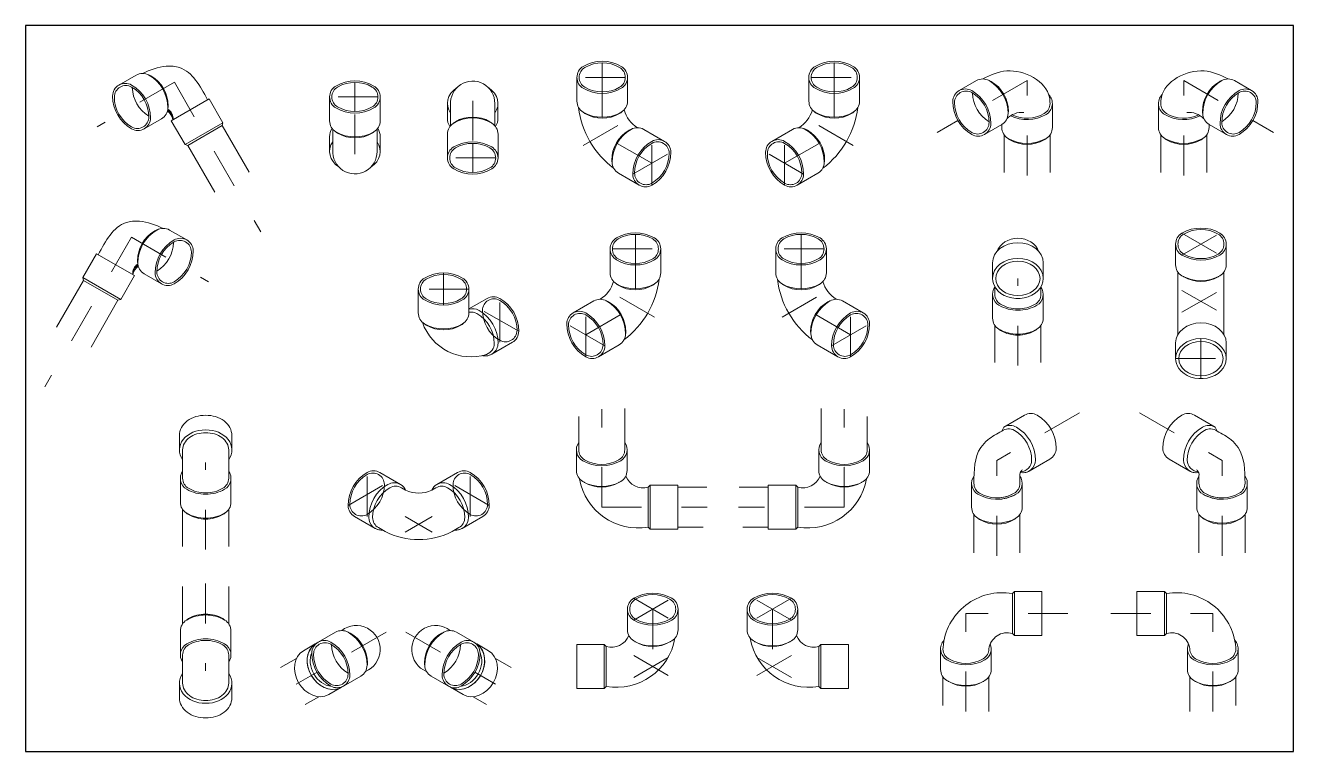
# Model space of a CAD drawing. Header units: millimetres. Extents: x 1263 to 3002, y 1308 to 2683.
# Drawn here: x 1525.972 to 1529.153, y 1344.869 to 1346.691 of the extents above; entities that cross this region are included whole.
import ezdxf

# ---------------------------------------------------------------- set-up
doc = ezdxf.new("R2010")
doc.units = ezdxf.units.MM
doc.linetypes.add('ACAD_ISO04W100', pattern=[30, 24, -3, 0, -3])
doc.layers.add('EJE HID.', color=125, linetype='ACAD_ISO04W100', lineweight=13)
doc.layers.add('sanitaria', color=1, linetype='Continuous', lineweight=0)

msp = doc.modelspace()

# ---------------------------------------------------------------- linework, layer by layer
msp.add_lwpolyline([(1529.15292, 1346.69086), (1525.97154, 1346.69086), (1525.97154, 1344.86886), (1529.15292, 1344.86886)], close=True)
at = {"layer": 'EJE HID.', "linetype": 'ACAD_ISO04W100', "ltscale": 0.004}
for p, q in [((1527.41858, 1346.59705), (1527.41858, 1346.52385)), ((1528.00048, 1346.59705), (1528.00048, 1346.52385)), ((1527.47631, 1346.56045), (1527.36084, 1346.56045)), ((1527.41858, 1346.56045), (1527.41858, 1346.41675)), ((1527.94274, 1346.56045), (1528.05821, 1346.56045)), ((1528.00048, 1346.56045), (1528.00048, 1346.41675)), ((1526.34528, 1346.54806), (1526.15141, 1346.43613)), ((1526.34528, 1346.54806), (1526.562, 1346.17268)), ((1526.7982, 1346.5478), (1526.7982, 1346.4746)), ((1528.4842, 1346.55215), (1528.25903, 1346.42215)), ((1528.4842, 1346.31455), (1528.4842, 1346.55215)), ((1528.87731, 1346.31455), (1528.87731, 1346.55215)), ((1528.87731, 1346.55215), (1529.10248, 1346.42215)), ((1526.85593, 1346.5112), (1526.74046, 1346.5112)), ((1526.7982, 1346.3675), (1526.7982, 1346.5112)), ((1527.09361, 1346.50193), (1527.09361, 1346.35823)), ((1527.37095, 1346.38925), (1527.46621, 1346.44425)), ((1528.04811, 1346.38925), (1527.95284, 1346.44425)), ((1527.54303, 1346.3449), (1527.41858, 1346.41675)), ((1527.54303, 1346.2899), (1527.54303, 1346.3999)), ((1527.87603, 1346.3449), (1528.00048, 1346.41675)), ((1527.87603, 1346.2899), (1527.87603, 1346.3999)), ((1527.09361, 1346.32162), (1527.09361, 1346.39483)), ((1527.4954, 1346.3174), (1527.59066, 1346.3724)), ((1527.4954, 1346.3174), (1527.59066, 1346.3724)), ((1527.92366, 1346.3174), (1527.8284, 1346.3724)), ((1527.92366, 1346.3174), (1527.8284, 1346.3724)), ((1527.15135, 1346.35823), (1527.03588, 1346.35823)), ((1526.23743, 1346.15933), (1526.02071, 1345.78395)), ((1526.23743, 1346.15933), (1526.4313, 1346.0474)), ((1527.5018, 1346.16655), (1527.5018, 1346.09334)), ((1527.91726, 1346.16655), (1527.91726, 1346.09334)), ((1528.87275, 1346.16968), (1528.96802, 1346.11468)), ((1528.87275, 1346.11468), (1528.96802, 1346.16968)), ((1527.44406, 1346.12995), (1527.55953, 1346.12995)), ((1527.5018, 1346.12995), (1527.5018, 1345.98625)), ((1527.97499, 1346.12995), (1527.85952, 1346.12995)), ((1527.91726, 1346.12995), (1527.91726, 1345.98625)), ((1527.0206, 1345.98917), (1527.0206, 1346.06969)), ((1528.46121, 1345.83723), (1528.46121, 1346.05589)), ((1527.08411, 1346.02943), (1526.95709, 1346.02943)), ((1527.54943, 1345.95875), (1527.45417, 1346.01375)), ((1527.86963, 1345.95875), (1527.96489, 1346.01375)), ((1528.87275, 1345.97098), (1528.96802, 1346.02598)), ((1528.87275, 1346.02598), (1528.96802, 1345.97098)), ((1527.16156, 1345.89581), (1527.16156, 1346.00581)), ((1527.37735, 1345.9144), (1527.5018, 1345.98625)), ((1528.04171, 1345.9144), (1527.91726, 1345.98625)), ((1527.20919, 1345.92331), (1527.11392, 1345.97831)), ((1527.37735, 1345.8594), (1527.37735, 1345.9694)), ((1528.04171, 1345.8594), (1528.04171, 1345.9694)), ((1527.42498, 1345.8869), (1527.32972, 1345.9419)), ((1527.42498, 1345.8869), (1527.32972, 1345.9419)), ((1527.99407, 1345.8869), (1528.08934, 1345.9419)), ((1527.99407, 1345.8869), (1528.08934, 1345.9419)), ((1528.92041, 1345.80438), (1528.92026, 1345.90518)), ((1528.8569, 1345.85478), (1528.98386, 1345.85478)), ((1527.41731, 1345.48238), (1527.41731, 1345.7276)), ((1528.02555, 1345.48238), (1528.02555, 1345.7276)), ((1528.61563, 1345.719), (1528.40862, 1345.59948)), ((1528.76627, 1345.719), (1528.97327, 1345.59948)), ((1526.42379, 1345.37564), (1526.42379, 1345.59431)), ((1526.8288, 1345.45899), (1526.8288, 1345.56899)), ((1527.08756, 1345.45899), (1527.08756, 1345.56899)), ((1528.40862, 1345.36046), (1528.40862, 1345.59948)), ((1528.97327, 1345.36046), (1528.97327, 1345.59948)), ((1526.78117, 1345.48649), (1526.87644, 1345.54149)), ((1527.13519, 1345.48649), (1527.03993, 1345.54149)), ((1527.41731, 1345.48238), (1527.68207, 1345.48238)), ((1528.02555, 1345.48238), (1527.76079, 1345.48238)), ((1526.92414, 1345.45895), (1526.99222, 1345.41964)), ((1526.92414, 1345.41964), (1526.99222, 1345.45895)), ((1526.42379, 1345.29049), (1526.42379, 1345.07182)), ((1527.4976, 1345.25365), (1527.59286, 1345.19865)), ((1527.4976, 1345.19865), (1527.59286, 1345.25365)), ((1527.89311, 1345.25365), (1527.79785, 1345.19865)), ((1527.89311, 1345.19865), (1527.79785, 1345.25365)), ((1527.54523, 1345.22615), (1527.54523, 1345.08245)), ((1527.84548, 1345.22615), (1527.84548, 1345.08245)), ((1528.33093, 1344.96956), (1528.33093, 1345.21527)), ((1528.58679, 1345.21527), (1528.33093, 1345.21527)), ((1528.33093, 1345.20267), (1528.33093, 1345.21527)), ((1528.69436, 1345.21527), (1528.95022, 1345.21527)), ((1528.95022, 1344.96956), (1528.95022, 1345.21527)), ((1526.87635, 1345.16833), (1526.65118, 1345.03833)), ((1526.92599, 1345.16833), (1527.15116, 1345.03833)), ((1527.4976, 1345.05495), (1527.59286, 1345.10995)), ((1527.4976, 1345.10995), (1527.59286, 1345.05495)), ((1527.89311, 1345.05495), (1527.79785, 1345.10995)), ((1527.89311, 1345.10995), (1527.79785, 1345.05495))]:
    msp.add_line(p, q, dxfattribs=at)
at = {"layer": 'sanitaria'}
for p, q in [((1526.24956, 1346.56613), (1526.20626, 1346.54113)), ((1527.35507, 1346.56045), (1527.35507, 1346.50045)), ((1527.48209, 1346.56045), (1527.48209, 1346.50045)), ((1527.93697, 1346.56045), (1527.93697, 1346.50045)), ((1528.06398, 1346.56045), (1528.06398, 1346.50045)), ((1528.35718, 1346.55215), (1528.31388, 1346.52715)), ((1529.00433, 1346.55215), (1529.04763, 1346.52715)), ((1526.43264, 1346.50675), (1526.33737, 1346.45175)), ((1526.46728, 1346.44675), (1526.43264, 1346.50675)), ((1526.73469, 1346.5112), (1526.73469, 1346.4512)), ((1526.86171, 1346.5112), (1526.86171, 1346.4512)), ((1527.03013, 1346.45826), (1527.03013, 1346.49491)), ((1527.03813, 1346.49119), (1527.03813, 1346.43933)), ((1527.14917, 1346.49552), (1527.14917, 1346.43925)), ((1527.1571, 1346.45826), (1527.1571, 1346.49491)), ((1528.54771, 1346.49475), (1528.54771, 1346.43475)), ((1528.8138, 1346.49475), (1528.8138, 1346.43475)), ((1526.26977, 1346.43113), (1526.31307, 1346.45613)), ((1526.37201, 1346.39175), (1526.33737, 1346.45175)), ((1526.46728, 1346.44675), (1526.37201, 1346.39175)), ((1526.46547, 1346.43988), (1526.37887, 1346.38988)), ((1526.46728, 1346.44675), (1526.46547, 1346.43988)), ((1526.53313, 1346.32269), (1526.46547, 1346.43988)), ((1526.74272, 1346.37823), (1526.74272, 1346.4301)), ((1526.85375, 1346.3739), (1526.85375, 1346.43018)), ((1527.57478, 1346.3999), (1527.52282, 1346.4299)), ((1527.84427, 1346.3999), (1527.89624, 1346.4299)), ((1528.37739, 1346.41715), (1528.42069, 1346.44215)), ((1528.42069, 1346.44215), (1528.42069, 1346.43475)), ((1528.98412, 1346.41715), (1528.94082, 1346.44215)), ((1528.94082, 1346.44215), (1528.94082, 1346.43475)), ((1526.73471, 1346.41117), (1526.73471, 1346.37452)), ((1526.86168, 1346.41117), (1526.86168, 1346.37452)), ((1527.03011, 1346.35823), (1527.03011, 1346.41823)), ((1527.15712, 1346.35823), (1527.15712, 1346.41823)), ((1528.42646, 1346.32167), (1528.42646, 1346.41649)), ((1528.54193, 1346.32167), (1528.54193, 1346.41649)), ((1528.81958, 1346.32167), (1528.81958, 1346.41649)), ((1528.93505, 1346.32167), (1528.93505, 1346.41649)), ((1526.37887, 1346.38988), (1526.37201, 1346.39175)), ((1526.44653, 1346.27269), (1526.37887, 1346.38988)), ((1527.51127, 1346.2899), (1527.45931, 1346.3199)), ((1527.90778, 1346.2899), (1527.95974, 1346.3199)), ((1526.33315, 1346.1774), (1526.37645, 1346.1524)), ((1528.85688, 1346.14218), (1528.85688, 1346.09018)), ((1528.98389, 1346.14218), (1528.98389, 1346.09018)), ((1526.11543, 1346.05802), (1526.15007, 1346.11802)), ((1526.15007, 1346.11802), (1526.24534, 1346.06302)), ((1527.43829, 1346.12995), (1527.43829, 1346.06995)), ((1527.56531, 1346.12995), (1527.56531, 1346.06995)), ((1527.85375, 1346.12995), (1527.85375, 1346.06995)), ((1527.98077, 1346.12995), (1527.98077, 1346.06995)), ((1528.39773, 1346.05589), (1528.39773, 1346.0953)), ((1528.52469, 1346.0953), (1528.52469, 1346.05589)), ((1526.04958, 1345.93395), (1526.11724, 1346.05115)), ((1526.11543, 1346.05802), (1526.11724, 1346.05115)), ((1526.11543, 1346.05802), (1526.2107, 1346.00302)), ((1526.11724, 1346.05115), (1526.20384, 1346.00115)), ((1526.2107, 1346.00302), (1526.24534, 1346.06302)), ((1526.31294, 1346.0424), (1526.26964, 1346.0674)), ((1528.86265, 1346.07192), (1528.86265, 1345.91514)), ((1528.97812, 1346.07192), (1528.97812, 1345.91513)), ((1526.95709, 1346.02943), (1526.95709, 1345.96943)), ((1527.08411, 1346.02943), (1527.08411, 1345.96943)), ((1528.3977, 1346.01626), (1528.3977, 1345.95626)), ((1528.40347, 1346.01626), (1528.40347, 1346.03494)), ((1528.51894, 1346.01626), (1528.51894, 1346.03494)), ((1528.52472, 1346.01626), (1528.52472, 1345.95626)), ((1526.13618, 1345.88395), (1526.20384, 1346.00115)), ((1526.20384, 1346.00115), (1526.2107, 1346.00302)), ((1527.08411, 1345.97943), (1527.1298, 1346.00581)), ((1527.34559, 1345.9694), (1527.39756, 1345.9994)), ((1528.07346, 1345.9694), (1528.0215, 1345.9994)), ((1528.40347, 1345.93801), (1528.40347, 1345.84499)), ((1528.51894, 1345.93801), (1528.51894, 1345.84499)), ((1527.14135, 1345.86581), (1527.19331, 1345.89581)), ((1527.4091, 1345.8594), (1527.46106, 1345.8894)), ((1528.00995, 1345.8594), (1527.95799, 1345.8894)), ((1528.8569, 1345.85478), (1528.8569, 1345.89418)), ((1528.98386, 1345.89418), (1528.98386, 1345.85478)), ((1527.47505, 1345.62608), (1527.47505, 1345.73002)), ((1527.96781, 1345.62608), (1527.96781, 1345.73002)), ((1527.35958, 1345.62608), (1527.35958, 1345.70957)), ((1528.08328, 1345.62608), (1528.08328, 1345.70957)), ((1528.42586, 1345.68277), (1528.47783, 1345.71277)), ((1528.95603, 1345.68277), (1528.90406, 1345.71277)), ((1528.42586, 1345.68277), (1528.42082, 1345.67298)), ((1528.95603, 1345.68277), (1528.96107, 1345.67298)), ((1526.35812, 1345.66223), (1526.35812, 1345.62558)), ((1526.48946, 1345.66223), (1526.48946, 1345.62558)), ((1526.36606, 1345.55468), (1526.36606, 1345.62558)), ((1526.48153, 1345.55468), (1526.48153, 1345.62558)), ((1527.3538, 1345.62608), (1527.3538, 1345.57408)), ((1527.48082, 1345.62608), (1527.48082, 1345.57408)), ((1527.96204, 1345.62608), (1527.96204, 1345.57408)), ((1528.08906, 1345.62608), (1528.08906, 1345.57408)), ((1528.48937, 1345.57277), (1528.54133, 1345.60277)), ((1528.89252, 1345.57277), (1528.84056, 1345.60277)), ((1526.91252, 1345.53899), (1526.86056, 1345.56899)), ((1527.00384, 1345.53899), (1527.05581, 1345.56899)), ((1526.36028, 1345.55468), (1526.36028, 1345.49468)), ((1526.4873, 1345.55468), (1526.4873, 1345.49468)), ((1527.53369, 1345.53238), (1527.53874, 1345.53738)), ((1527.53874, 1345.53738), (1527.53874, 1345.42738)), ((1527.53874, 1345.53738), (1527.60803, 1345.53738)), ((1527.60803, 1345.53738), (1527.60803, 1345.42738)), ((1527.60803, 1345.53624), (1527.60803, 1345.42851)), ((1527.83484, 1345.53738), (1527.83484, 1345.42738)), ((1527.90412, 1345.53738), (1527.83484, 1345.53738)), ((1527.83484, 1345.53624), (1527.83484, 1345.42851)), ((1527.90412, 1345.53738), (1527.90412, 1345.42738)), ((1527.90917, 1345.53238), (1527.90412, 1345.53738)), ((1528.34511, 1345.54208), (1528.34511, 1345.48208)), ((1528.46636, 1345.54208), (1528.46636, 1345.56034)), ((1528.47213, 1345.54208), (1528.47213, 1345.48208)), ((1528.90976, 1345.54208), (1528.90976, 1345.48208)), ((1528.91553, 1345.54208), (1528.91553, 1345.56034)), ((1529.03678, 1345.54208), (1529.03678, 1345.48208)), ((1526.91483, 1345.53099), (1526.92544, 1345.52486)), ((1527.00153, 1345.53099), (1526.99092, 1345.52486)), ((1527.53369, 1345.53238), (1527.53369, 1345.43238)), ((1527.6812, 1345.53238), (1527.60803, 1345.53238)), ((1527.76166, 1345.53238), (1527.83484, 1345.53238)), ((1527.90917, 1345.53238), (1527.90917, 1345.43238)), ((1526.36606, 1345.47642), (1526.36606, 1345.3834)), ((1526.48153, 1345.47642), (1526.48153, 1345.3834)), ((1528.47213, 1345.48948), (1528.47213, 1345.48208)), ((1528.90976, 1345.48948), (1528.90976, 1345.48208)), ((1526.84901, 1345.42899), (1526.79705, 1345.45899)), ((1527.06735, 1345.42899), (1527.11931, 1345.45899)), ((1528.35089, 1345.36753), (1528.35089, 1345.46383)), ((1528.46636, 1345.36753), (1528.46636, 1345.46383)), ((1528.91553, 1345.36753), (1528.91553, 1345.46383)), ((1529.031, 1345.36753), (1529.031, 1345.46383)), ((1526.85709, 1345.43099), (1526.87439, 1345.421)), ((1527.05927, 1345.43099), (1527.04197, 1345.421)), ((1527.53369, 1345.43238), (1527.53874, 1345.42738)), ((1527.53874, 1345.42738), (1527.60803, 1345.42738)), ((1527.67166, 1345.43238), (1527.60803, 1345.43238)), ((1527.7712, 1345.43238), (1527.83484, 1345.43238)), ((1527.90412, 1345.42738), (1527.83484, 1345.42738)), ((1527.90917, 1345.43238), (1527.90412, 1345.42738)), ((1526.36606, 1345.18971), (1526.36606, 1345.28273)), ((1526.48153, 1345.18971), (1526.48153, 1345.28273)), ((1528.44731, 1345.26527), (1528.45237, 1345.27027)), ((1528.44731, 1345.16527), (1528.44731, 1345.26527)), ((1528.45237, 1345.27027), (1528.52165, 1345.27027)), ((1528.45237, 1345.16027), (1528.45237, 1345.27027)), ((1528.52165, 1345.16027), (1528.52165, 1345.27027)), ((1528.52165, 1345.1614), (1528.52165, 1345.26914)), ((1528.7595, 1345.16027), (1528.7595, 1345.27027)), ((1528.82879, 1345.27027), (1528.7595, 1345.27027)), ((1528.7595, 1345.1614), (1528.7595, 1345.26914)), ((1528.82879, 1345.16027), (1528.82879, 1345.27027)), ((1528.83384, 1345.26527), (1528.82879, 1345.27027)), ((1528.83384, 1345.16527), (1528.83384, 1345.26527)), ((1527.48172, 1345.22615), (1527.48172, 1345.17415)), ((1527.60874, 1345.22615), (1527.60874, 1345.17415)), ((1527.78197, 1345.22615), (1527.78197, 1345.17415)), ((1527.90899, 1345.22615), (1527.90899, 1345.17415)), ((1528.95022, 1345.20267), (1528.95022, 1345.21527)), ((1526.36028, 1345.11145), (1526.36028, 1345.17145)), ((1526.4873, 1345.11145), (1526.4873, 1345.17145)), ((1526.74933, 1345.16833), (1526.70603, 1345.14333)), ((1527.05301, 1345.16833), (1527.09631, 1345.14333)), ((1528.44731, 1345.16527), (1528.45237, 1345.16027)), ((1528.45237, 1345.16027), (1528.52165, 1345.16027)), ((1528.82879, 1345.16027), (1528.7595, 1345.16027)), ((1528.83384, 1345.16527), (1528.82879, 1345.16027)), ((1526.66899, 1345.12192), (1526.69841, 1345.1389)), ((1527.13335, 1345.12192), (1527.10393, 1345.1389)), ((1527.4238, 1345.13745), (1527.35452, 1345.13745)), ((1527.35452, 1345.13745), (1527.35452, 1345.02745)), ((1527.42885, 1345.13245), (1527.4238, 1345.13745)), ((1527.4238, 1345.13745), (1527.4238, 1345.02745)), ((1527.42885, 1345.13245), (1527.42885, 1345.03245)), ((1527.96186, 1345.13245), (1527.96691, 1345.13745)), ((1527.96186, 1345.13245), (1527.96186, 1345.03245)), ((1527.96691, 1345.13745), (1528.03619, 1345.13745)), ((1527.96691, 1345.13745), (1527.96691, 1345.02745)), ((1528.03619, 1345.13745), (1528.03619, 1345.02745)), ((1528.26743, 1345.1267), (1528.26743, 1345.0747)), ((1528.39444, 1345.1267), (1528.39444, 1345.0747)), ((1528.88671, 1345.1267), (1528.88671, 1345.0747)), ((1529.01373, 1345.1267), (1529.01373, 1345.0747)), ((1526.36606, 1345.11145), (1526.36606, 1345.04055)), ((1526.48153, 1345.11145), (1526.48153, 1345.04055)), ((1526.61188, 1345.07984), (1526.65186, 1345.10292)), ((1527.19046, 1345.07984), (1527.15048, 1345.10292)), ((1526.35812, 1345.0039), (1526.35812, 1345.04055)), ((1526.48946, 1345.0039), (1526.48946, 1345.04055)), ((1526.73247, 1345.01196), (1526.76422, 1345.03029)), ((1526.76954, 1345.03333), (1526.81284, 1345.05833)), ((1527.0328, 1345.03333), (1526.9895, 1345.05833)), ((1527.06986, 1345.01196), (1527.03812, 1345.03029)), ((1527.4238, 1345.02745), (1527.35452, 1345.02745)), ((1527.42885, 1345.03245), (1527.4238, 1345.02745)), ((1527.96186, 1345.03245), (1527.96691, 1345.02745)), ((1527.96691, 1345.02745), (1528.03619, 1345.02745)), ((1528.2732, 1344.98438), (1528.2732, 1345.05645)), ((1528.38867, 1344.96988), (1528.38867, 1345.05645)), ((1528.89248, 1344.96988), (1528.89248, 1345.05645)), ((1529.00795, 1344.98438), (1529.00795, 1345.05645)), ((1526.67369, 1344.98726), (1526.70727, 1345.00665)), ((1527.12865, 1344.98726), (1527.09507, 1345.00665))]:
    msp.add_line(p, q, dxfattribs=at)
for points in [[(1527.46621, 1346.58795, -0.5773503), (1527.46621, 1346.53295, -0.2679492), (1527.37095, 1346.53295, -0.5773503), (1527.37095, 1346.58795, -0.2679492)], [(1527.37528, 1346.58545, -0.2679492), (1527.46188, 1346.58545, -0.5773503), (1527.46188, 1346.53545, -0.2679492), (1527.37528, 1346.53545, -0.5773503)], [(1527.95284, 1346.58795, 0.5773503), (1527.95284, 1346.53295, 0.2679492), (1528.04811, 1346.53295, 0.5773503), (1528.04811, 1346.58795, 0.2679492)], [(1528.04378, 1346.58545, 0.2679492), (1527.95717, 1346.58545, 0.5773503), (1527.95717, 1346.53545, 0.2679492), (1528.04378, 1346.53545, 0.5773503)], [(1526.23801, 1346.54113, -0.2679492), (1526.28564, 1346.45863, -0.5773503), (1526.23801, 1346.43113, -0.2679492), (1526.19038, 1346.51363, -0.5773503)], [(1526.23801, 1346.43613, -0.2679492), (1526.19471, 1346.51113, -0.5773503), (1526.23801, 1346.53613, -0.2679492), (1526.28131, 1346.46113, -0.5773503)], [(1528.34563, 1346.52715, -0.2679492), (1528.39326, 1346.44465, -0.5773503), (1528.34563, 1346.41715, -0.2679492), (1528.298, 1346.49965, -0.5773503)], [(1528.34563, 1346.42215, -0.2679492), (1528.30233, 1346.49715, -0.5773503), (1528.34563, 1346.52215, -0.2679492), (1528.38893, 1346.44715, -0.5773503)], [(1529.01588, 1346.52715, 0.2679492), (1528.96825, 1346.44465, 0.5773503), (1529.01588, 1346.41715, 0.2679492), (1529.06351, 1346.49965, 0.5773503)], [(1529.01588, 1346.42215, 0.2679492), (1529.05918, 1346.49715, 0.5773503), (1529.01588, 1346.52215, 0.2679492), (1528.97258, 1346.44715, 0.5773503)], [(1527.4954, 1346.3174, -0.2679492), (1527.54303, 1346.3999, -0.5773503), (1527.59066, 1346.3724, -0.2679492), (1527.54303, 1346.2899, -0.5773503)], [(1527.54303, 1346.2949, -0.5773503), (1527.49973, 1346.3199, -0.2679492), (1527.54303, 1346.3949, -0.5773503), (1527.58633, 1346.3699, -0.2679492)], [(1527.92366, 1346.3174, 0.2679492), (1527.87603, 1346.3999, 0.5773503), (1527.8284, 1346.3724, 0.2679492), (1527.87603, 1346.2899, 0.5773503)], [(1527.87603, 1346.2949, 0.5773503), (1527.91933, 1346.3199, 0.2679492), (1527.87603, 1346.3949, 0.5773503), (1527.83273, 1346.3699, 0.2679492)], [(1528.96802, 1346.11468, 0.5773503), (1528.96802, 1346.16968, 0.2679492), (1528.87275, 1346.16968, 0.5773503), (1528.87275, 1346.11468, 0.2679492)], [(1528.96369, 1346.11718, 0.5773503), (1528.96369, 1346.16718, 0.2679492), (1528.87708, 1346.16718, 0.5773503), (1528.87708, 1346.11718, 0.2679492)], [(1526.3447, 1346.1524, 0.2679492), (1526.29707, 1346.0699, 0.5773503), (1526.3447, 1346.0424, 0.2679492), (1526.39233, 1346.1249, 0.5773503)], [(1526.3447, 1346.0474, 0.2679492), (1526.388, 1346.1224, 0.5773503), (1526.3447, 1346.1474, 0.2679492), (1526.3014, 1346.0724, 0.5773503)], [(1527.45417, 1346.15745, 0.5773503), (1527.45417, 1346.10245, 0.2679492), (1527.54943, 1346.10245, 0.5773503), (1527.54943, 1346.15745, 0.2679492)], [(1527.5451, 1346.15495, 0.2679492), (1527.4585, 1346.15495, 0.5773503), (1527.4585, 1346.10495, 0.2679492), (1527.5451, 1346.10495, 0.5773503)], [(1527.96489, 1346.15745, -0.5773503), (1527.96489, 1346.10245, -0.2679492), (1527.86963, 1346.10245, -0.5773503), (1527.86963, 1346.15745, -0.2679492)], [(1527.87396, 1346.15495, -0.2679492), (1527.96056, 1346.15495, -0.5773503), (1527.96056, 1346.10495, -0.2679492), (1527.87396, 1346.10495, -0.5773503)], [(1526.97297, 1346.05693, 0.5773503), (1526.97297, 1346.00193, 0.2679492), (1527.06823, 1346.00193, 0.5773503), (1527.06823, 1346.05693, 0.2679492)], [(1527.0639, 1346.05443, 0.2679492), (1526.9773, 1346.05443, 0.5773503), (1526.9773, 1346.00443, 0.2679492), (1527.0639, 1346.00443, 0.5773503)], [(1527.20486, 1345.92581, 0.2679492), (1527.16156, 1346.00081, 0.5773503), (1527.11825, 1345.97581, 0.2679492), (1527.16156, 1345.90081, 0.5773503)], [(1527.42498, 1345.8869, 0.2679492), (1527.37735, 1345.9694, 0.5773503), (1527.32972, 1345.9419, 0.2679492), (1527.37735, 1345.8594, 0.5773503)], [(1527.37735, 1345.8644, 0.5773503), (1527.42065, 1345.8894, 0.2679492), (1527.37735, 1345.9644, 0.5773503), (1527.33405, 1345.9394, 0.2679492)], [(1527.99407, 1345.8869, -0.2679492), (1528.04171, 1345.9694, -0.5773503), (1528.08934, 1345.9419, -0.2679492), (1528.04171, 1345.8594, -0.5773503)], [(1528.04171, 1345.8644, -0.5773503), (1527.9984, 1345.8894, -0.2679492), (1528.04171, 1345.9644, -0.5773503), (1528.08501, 1345.9394, -0.2679492)], [(1527.59286, 1345.19865, 0.5773503), (1527.59286, 1345.25365, 0.2679492), (1527.4976, 1345.25365, 0.5773503), (1527.4976, 1345.19865, 0.2679492)], [(1527.58853, 1345.20115, 0.5773503), (1527.58853, 1345.25115, 0.2679492), (1527.50193, 1345.25115, 0.5773503), (1527.50193, 1345.20115, 0.2679492)], [(1527.79785, 1345.19865, -0.5773503), (1527.79785, 1345.25365, -0.2679492), (1527.89311, 1345.25365, -0.5773503), (1527.89311, 1345.19865, -0.2679492)], [(1527.80218, 1345.20115, -0.5773503), (1527.80218, 1345.25115, -0.2679492), (1527.88878, 1345.25115, -0.5773503), (1527.88878, 1345.20115, -0.2679492)], [(1526.73778, 1345.14333, -0.2679492), (1526.78541, 1345.06083, -0.5773503), (1526.73778, 1345.03333, -0.2679492), (1526.69015, 1345.11583, -0.5773503)], [(1526.73778, 1345.03833, -0.2679492), (1526.69448, 1345.11333, -0.5773503), (1526.73778, 1345.13833, -0.2679492), (1526.78108, 1345.06333, -0.5773503)], [(1527.06456, 1345.14333, 0.2679492), (1527.01692, 1345.06083, 0.5773503), (1527.06456, 1345.03333, 0.2679492), (1527.11219, 1345.11583, 0.5773503)], [(1527.06456, 1345.03833, 0.2679492), (1527.10786, 1345.11333, 0.5773503), (1527.06456, 1345.13833, 0.2679492), (1527.02125, 1345.06333, 0.5773503)]]:
    msp.add_lwpolyline(points, format="xyb", close=True, dxfattribs=at)
for points in [[(1526.24956, 1346.56613, -0.2679492), (1526.28131, 1346.56613, -0.2679492), (1526.32894, 1346.48363, -0.2679492), (1526.31307, 1346.45613, -0.2679492)], [(1526.27982, 1346.56694, -0.0630698), (1526.28651, 1346.56413, -0.2679492), (1526.32981, 1346.48913, -0.0630698), (1526.3289, 1346.48194, -0.0630698)], [(1528.35718, 1346.55215, -0.2679492), (1528.38893, 1346.55215, -0.2679492), (1528.43657, 1346.46965, -0.2679492), (1528.42069, 1346.44215, -0.2679492)], [(1529.00433, 1346.55215, 0.2679492), (1528.97258, 1346.55215, 0.2679492), (1528.92494, 1346.46965, 0.2679492), (1528.94082, 1346.44215, 0.2679492)], [(1526.23977, 1346.53509, 0.2553532), (1526.28129, 1346.46317, 0.2553532)], [(1528.38744, 1346.55296, -0.0630698), (1528.39413, 1346.55015, -0.2679492), (1528.43743, 1346.47515, -0.0630698), (1528.43652, 1346.46795, -0.0630698)], [(1528.97407, 1346.55296, 0.0630698), (1528.96738, 1346.55015, 0.2679492), (1528.92408, 1346.47515, 0.0630698), (1528.92499, 1346.46795, 0.0630698)], [(1527.48209, 1346.50045, -0.2679492), (1527.46621, 1346.47295, -0.2679492), (1527.37095, 1346.47295, -0.2679492), (1527.35507, 1346.50045, -0.2679492)], [(1527.93697, 1346.50045, 0.2679492), (1527.95284, 1346.47295, 0.2679492), (1528.04811, 1346.47295, 0.2679492), (1528.06398, 1346.50045, 0.2679492)], [(1528.34739, 1346.5211, 0.2553532), (1528.38891, 1346.44919, 0.2553532)], [(1528.44266, 1346.46402, 0.2486388), (1528.53183, 1346.46725, 0.4865171), (1528.53888, 1346.51672, 0.4865171)], [(1528.44696, 1346.46656, 0.2468468), (1528.5275, 1346.46975, 0.2679492), (1528.54193, 1346.49475)], [(1528.91885, 1346.46402, -0.2486388), (1528.82968, 1346.46725, -0.4865171), (1528.82263, 1346.51672, -0.4865171)], [(1528.91455, 1346.46656, -0.2468468), (1528.83401, 1346.46975, -0.2679492), (1528.81958, 1346.49475)], [(1529.01412, 1346.5211, -0.2553532), (1528.9726, 1346.44919, -0.2553532)], [(1527.46766, 1346.47384, -0.0630698), (1527.46188, 1346.46945, -0.2679492), (1527.37528, 1346.46945, -0.0630698), (1527.3695, 1346.47384, -0.0630698)], [(1527.9514, 1346.47384, 0.0630698), (1527.95717, 1346.46945, 0.2679492), (1528.04378, 1346.46945, 0.0630698), (1528.04955, 1346.47384, 0.0630698)], [(1527.44348, 1346.3457, -0.0630698), (1527.44257, 1346.3529, -0.2679492), (1527.48587, 1346.4279, -0.0630698), (1527.49256, 1346.43071, -0.0630698)], [(1527.45931, 1346.3199, -0.2679492), (1527.44343, 1346.3474, -0.2679492), (1527.49107, 1346.4299, -0.2679492), (1527.52282, 1346.4299, -0.2679492)], [(1527.95974, 1346.3199, 0.2679492), (1527.97562, 1346.3474, 0.2679492), (1527.92799, 1346.4299, 0.2679492), (1527.89624, 1346.4299, 0.2679492)], [(1527.97558, 1346.3457, 0.0630698), (1527.97649, 1346.3529, 0.2679492), (1527.93319, 1346.4279, 0.0630698), (1527.9265, 1346.43071, 0.0630698)], [(1528.42069, 1346.43475, 0.2679492), (1528.43657, 1346.40725, 0.2679492), (1528.53183, 1346.40725, 0.2679492), (1528.54771, 1346.43475, 0.2679492)], [(1528.94082, 1346.43475, -0.2679492), (1528.92494, 1346.40725, -0.2679492), (1528.82968, 1346.40725, -0.2679492), (1528.8138, 1346.43475, -0.2679492)], [(1528.43512, 1346.40814, 0.0630698), (1528.4409, 1346.40375, 0.2679492), (1528.5275, 1346.40375, 0.0630698), (1528.53328, 1346.40814, 0.0630698)], [(1528.92639, 1346.40814, -0.0630698), (1528.92061, 1346.40375, -0.2679492), (1528.83401, 1346.40375, -0.0630698), (1528.82823, 1346.40814, -0.0630698)], [(1526.30289, 1346.17821, 0.0630698), (1526.2962, 1346.1754, 0.2679492), (1526.2529, 1346.1004, 0.0630698), (1526.25381, 1346.0932, 0.0630698)], [(1526.33315, 1346.1774, 0.2679492), (1526.3014, 1346.1774, 0.2679492), (1526.25377, 1346.0949, 0.2679492), (1526.26964, 1346.0674, 0.2679492)], [(1526.34294, 1346.14636, -0.2553532), (1526.30142, 1346.07444, -0.2553532)], [(1528.85688, 1346.09018, 0.2679492), (1528.87275, 1346.06268, 0.2679492), (1528.96802, 1346.06268, 0.2679492), (1528.98389, 1346.09018)], [(1527.43829, 1346.06995, 0.2679492), (1527.45417, 1346.04245, 0.2679492), (1527.54943, 1346.04245, 0.2679492), (1527.56531, 1346.06995, 0.2679492)], [(1527.98077, 1346.06995, -0.2679492), (1527.96489, 1346.04245, -0.2679492), (1527.86963, 1346.04245, -0.2679492), (1527.85375, 1346.06995, -0.2679492)], [(1528.87557, 1346.06111, 0.0153813), (1528.87708, 1346.06018, 0.2679492), (1528.96369, 1346.06018, 0.0153813), (1528.9652, 1346.06111)], [(1527.45272, 1346.04333, 0.0630698), (1527.4585, 1346.03895, 0.2679492), (1527.5451, 1346.03895, 0.0630698), (1527.55087, 1346.04333, 0.0630698)], [(1527.96634, 1346.04333, -0.0630698), (1527.96056, 1346.03895, -0.2679492), (1527.87396, 1346.03895, -0.0630698), (1527.86818, 1346.04333, -0.0630698)], [(1528.46121, 1345.976, -0.1316525), (1528.41358, 1345.98876, -0.4405148), (1528.40347, 1346.03452, -0.3856261)], [(1528.46121, 1345.97966, -0.1316525), (1528.41791, 1345.99126, -0.2679492), (1528.40347, 1346.01626)], [(1528.46121, 1345.976, 0.1316525), (1528.50884, 1345.98876, 0.4405148), (1528.51894, 1346.03452, 0.3856261)], [(1528.46121, 1345.97966, 0.1316525), (1528.50451, 1345.99126, 0.2679492), (1528.51894, 1346.01626)], [(1527.1298, 1346.00581, -0.2679492), (1527.16156, 1346.00581, -0.2679492), (1527.20919, 1345.92331, -0.2679492), (1527.19331, 1345.89581, -0.2679492)], [(1527.46106, 1345.8894, 0.2679492), (1527.47694, 1345.9169, 0.2679492), (1527.42931, 1345.9994, 0.2679492), (1527.39756, 1345.9994, 0.2679492)], [(1527.4769, 1345.9152, 0.0630698), (1527.47781, 1345.9224, 0.2679492), (1527.43451, 1345.9974, 0.0630698), (1527.42782, 1346.0002, 0.0630698)], [(1527.94216, 1345.9152, -0.0630698), (1527.94125, 1345.9224, -0.2679492), (1527.98455, 1345.9974, -0.0630698), (1527.99124, 1346.0002, -0.0630698)], [(1527.95799, 1345.8894, -0.2679492), (1527.94211, 1345.9169, -0.2679492), (1527.98974, 1345.9994, -0.2679492), (1528.0215, 1345.9994, -0.2679492)], [(1526.95709, 1345.96943, 0.2679492), (1526.97297, 1345.94193, 0.2679492), (1527.06823, 1345.94193, 0.2679492), (1527.08411, 1345.96943, 0.2679492)], [(1527.11749, 1345.86258, 0.4907357), (1527.15723, 1345.89331, 0.2679492), (1527.10959, 1345.97581, 0.2108162), (1527.08411, 1345.97858)], [(1527.1283, 1345.86554, 0.3194174), (1527.1477, 1345.89281, 0.2679492), (1527.1044, 1345.96781, 0.1840259), (1527.08411, 1345.97108)], [(1528.46121, 1345.916, -0.1316525), (1528.41358, 1345.92876, -0.2679492), (1528.3977, 1345.95626)], [(1528.46121, 1345.916, 0.1316525), (1528.50884, 1345.92876, 0.2679492), (1528.52472, 1345.95626)], [(1526.97152, 1345.94282, 0.0630698), (1526.9773, 1345.93843, 0.2679492), (1527.0639, 1345.93843, 0.0630698), (1527.06968, 1345.94282, 0.0630698)], [(1528.46121, 1345.91366, -0.1316525), (1528.41791, 1345.92526, -0.0630698), (1528.41213, 1345.92965)], [(1528.46121, 1345.91366, 0.1316525), (1528.50451, 1345.92526, 0.0630698), (1528.51029, 1345.92965)], [(1527.14135, 1345.86581, -0.1814465), (1527.11934, 1345.86216, -0.1814465)], [(1528.47783, 1345.71277, -0.2679492), (1528.50958, 1345.71277, -0.2679492), (1528.55721, 1345.63027, -0.2679492), (1528.54133, 1345.60277, -0.2679492)], [(1528.90406, 1345.71277, 0.2679492), (1528.87231, 1345.71277, 0.2679492), (1528.82468, 1345.63027, 0.2679492), (1528.84056, 1345.60277, 0.2679492)], [(1528.46803, 1345.57093, 0.4023366), (1528.49572, 1345.59977, 0.2679492), (1528.45242, 1345.67477, 0.2985715), (1528.42082, 1345.67298)], [(1528.4672, 1345.56915, 0.473939), (1528.50525, 1345.60027, 0.2679492), (1528.45762, 1345.68277, 0.2679492), (1528.42586, 1345.68277)], [(1528.91469, 1345.56915, -0.473939), (1528.87664, 1345.60027, -0.2679492), (1528.92427, 1345.68277, -0.2679492), (1528.95603, 1345.68277)], [(1528.91386, 1345.57093, -0.4023366), (1528.88617, 1345.59977, -0.2679492), (1528.92947, 1345.67477, -0.2985715), (1528.96107, 1345.67298)], [(1527.47505, 1345.64433, -0.4405148), (1527.46494, 1345.59858, -0.2679492), (1527.36968, 1345.59858, -0.4405148), (1527.35958, 1345.64433, -0.4405148)], [(1527.96781, 1345.64433, 0.4405148), (1527.97792, 1345.59858, 0.2679492), (1528.07318, 1345.59858, 0.4405148), (1528.08328, 1345.64433, 0.4405148)], [(1527.47505, 1345.62608, -0.2679492), (1527.46061, 1345.60108, -0.2679492), (1527.37401, 1345.60108, -0.2679492), (1527.35958, 1345.62608, -0.2679492)], [(1527.96781, 1345.62608, 0.2679492), (1527.98225, 1345.60108, 0.2679492), (1528.06885, 1345.60108, 0.2679492), (1528.08328, 1345.62608, 0.2679492)], [(1527.48082, 1345.57408, -0.2679492), (1527.46494, 1345.54658, -0.2679492), (1527.36968, 1345.54658, -0.2679492), (1527.3538, 1345.57408)], [(1527.96204, 1345.57408, 0.2679492), (1527.97792, 1345.54658, 0.2679492), (1528.07318, 1345.54658, 0.2679492), (1528.08906, 1345.57408)], [(1528.48937, 1345.57277, -0.1814465), (1528.46736, 1345.56911, -0.1814465)], [(1528.89252, 1345.57277, 0.1814465), (1528.91453, 1345.56911, 0.1814465)], [(1527.46212, 1345.54501, -0.0153813), (1527.46061, 1345.54408, -0.2679492), (1527.37401, 1345.54408, -0.0153813), (1527.3725, 1345.54501, -0.0153813)], [(1527.98074, 1345.54501, 0.0153813), (1527.98225, 1345.54408, 0.2679492), (1528.06885, 1345.54408, 0.0153813), (1528.07036, 1345.54501, 0.0153813)], [(1528.45016, 1345.51136, -0.2486388), (1528.36099, 1345.51458, -0.4451064), (1528.35117, 1345.56074, -0.4451064)], [(1528.44586, 1345.5139, -0.2468468), (1528.36532, 1345.51708, -0.2679492), (1528.35089, 1345.54208)], [(1528.40862, 1345.50182, 0.1316525), (1528.45625, 1345.51458, 0.4405148), (1528.46636, 1345.56034, 0.4405148)], [(1528.40862, 1345.50548, 0.1316525), (1528.45192, 1345.51708, 0.2679492), (1528.46636, 1345.54208)], [(1528.97327, 1345.50182, -0.1316525), (1528.92564, 1345.51458, -0.4405148), (1528.91553, 1345.56034, -0.4405148)], [(1528.97327, 1345.50548, -0.1316525), (1528.92997, 1345.51708, -0.2679492), (1528.91553, 1345.54208)], [(1528.93173, 1345.51136, 0.2486388), (1529.0209, 1345.51458, 0.4451064), (1529.03072, 1345.56074, 0.4451064)], [(1528.93603, 1345.5139, 0.2468468), (1529.01657, 1345.51708, 0.2679492), (1529.031, 1345.54208)], [(1528.47213, 1345.48208, -0.2679492), (1528.45625, 1345.45458, -0.2679492), (1528.36099, 1345.45458, -0.2679492), (1528.34511, 1345.48208, -0.2679492)], [(1528.90976, 1345.48208, 0.2679492), (1528.92564, 1345.45458, 0.2679492), (1529.0209, 1345.45458, 0.2679492), (1529.03678, 1345.48208, 0.2679492)], [(1528.4577, 1345.45547, -0.0630698), (1528.45192, 1345.45108, -0.2679492), (1528.36532, 1345.45108, -0.0630698), (1528.35954, 1345.45547, -0.0630698)], [(1528.92419, 1345.45547, 0.0630698), (1528.92997, 1345.45108, 0.2679492), (1529.01657, 1345.45108, 0.0630698), (1529.02235, 1345.45547, 0.0630698)], [(1526.74933, 1345.16833, -0.2679492), (1526.78108, 1345.16833, -0.2679492), (1526.82871, 1345.08583, -0.2679492), (1526.81284, 1345.05833, -0.2679492)], [(1526.77959, 1345.16914, -0.0630698), (1526.78628, 1345.16633, -0.2679492), (1526.82958, 1345.09133, -0.0630698), (1526.82867, 1345.08414, -0.0630698)], [(1527.02275, 1345.16914, 0.0630698), (1527.01606, 1345.16633, 0.2679492), (1526.97276, 1345.09133, 0.0630698), (1526.97367, 1345.08414, 0.0630698)], [(1527.05301, 1345.16833, 0.2679492), (1527.02125, 1345.16833, 0.2679492), (1526.97362, 1345.08583, 0.2679492), (1526.9895, 1345.05833, 0.2679492)], [(1527.48172, 1345.17415, 0.2679492), (1527.4976, 1345.14665, 0.2679492), (1527.59286, 1345.14665, 0.2679492), (1527.60874, 1345.17415)], [(1527.90899, 1345.17415, -0.2679492), (1527.89311, 1345.14665, -0.2679492), (1527.79785, 1345.14665, -0.2679492), (1527.78197, 1345.17415)], [(1526.73954, 1345.13729, 0.2553532), (1526.78106, 1345.06537, 0.2553532)], [(1527.0628, 1345.13729, -0.2553532), (1527.02128, 1345.06537, -0.2553532)], [(1527.50042, 1345.14509, 0.0153813), (1527.50193, 1345.14415, 0.2679492), (1527.58853, 1345.14415, 0.0153813), (1527.59004, 1345.14509, 0.0153813)], [(1527.89029, 1345.14509, -0.0153813), (1527.88878, 1345.14415, -0.2679492), (1527.80218, 1345.14415, -0.0153813), (1527.80067, 1345.14509, -0.0153813)], [(1528.27587, 1345.14826, 0.4810711), (1528.2833, 1345.0992, 0.2679492), (1528.37857, 1345.0992, 0.3794207), (1528.39189, 1345.13917, 0.3794207)], [(1528.27343, 1345.13033, 0.3019506), (1528.28763, 1345.1017, 0.2679492), (1528.37424, 1345.1017, 0.2679492), (1528.38867, 1345.1267, 0.2679492)], [(1529.00528, 1345.14826, -0.4810711), (1528.99785, 1345.0992, -0.2679492), (1528.90259, 1345.0992, -0.3794207), (1528.88926, 1345.13917, -0.3794207)], [(1529.00772, 1345.13033, -0.3019506), (1528.99352, 1345.1017, -0.2679492), (1528.90692, 1345.1017, -0.2679492), (1528.89248, 1345.1267, -0.2679492)], [(1528.26743, 1345.0747, 0.2679492), (1528.2833, 1345.0472, 0.2679492), (1528.37857, 1345.0472, 0.2679492), (1528.39444, 1345.0747)], [(1529.01373, 1345.0747, -0.2679492), (1528.99785, 1345.0472, -0.2679492), (1528.90259, 1345.0472, -0.2679492), (1528.88671, 1345.0747)], [(1528.28612, 1345.04564, 0.0153813), (1528.28763, 1345.0447, 0.2679492), (1528.37424, 1345.0447, 0.0153813), (1528.37575, 1345.04564, 0.0153813)], [(1528.99503, 1345.04564, -0.0153813), (1528.99352, 1345.0447, -0.2679492), (1528.90692, 1345.0447, -0.0153813), (1528.90541, 1345.04564, -0.0153813)]]:
    msp.add_lwpolyline(points, format="xyb", dxfattribs=at)
for centre, radius, start, end in [((1526.76644, 1346.5112), 0.03175, 120, 240), ((1526.76933, 1346.5112), 0.02887, 120, 240), ((1526.7982, 1346.4562), 0.09526, 60, 120), ((1526.7982, 1346.4612), 0.0866, 60, 120), ((1526.82706, 1346.5112), 0.02887, 300, 60), ((1526.82995, 1346.5112), 0.03175, 300, 60), ((1527.09357, 1346.49552), 0.0556, 359.36798, 184.46789), ((1526.30761, 1346.44719), 0.03482, 11.70079, 54.38479), ((1526.31255, 1346.45405), 0.02915, 0.40865, 56.79397), ((1526.31526, 1346.4578), 0.02668, 352.36249, 59.46061), ((1526.7982, 1346.5662), 0.09526, 240, 300), ((1526.7982, 1346.5612), 0.0866, 240, 300), ((1527.09361, 1346.37423), 0.0866, 60, 120), ((1527.5819, 1346.51161), 0.22421, 186.92551, 233.08362), ((1527.54873, 1346.50062), 0.07851, 196.29162, 237.84222), ((1527.87032, 1346.50062), 0.07851, 302.15778, 343.70838), ((1527.83715, 1346.51161), 0.22421, 306.91638, 353.07449), ((1528.47077, 1346.42132), 0.05112, 83.85773, 136.39157), ((1528.89074, 1346.42132), 0.05112, 43.60843, 96.14227), ((1526.76644, 1346.4512), 0.03175, 180, 240), ((1526.82995, 1346.4512), 0.03175, 300, 360), ((1527.06186, 1346.41823), 0.03175, 120, 180), ((1527.06475, 1346.42423), 0.02887, 120, 134.4354), ((1527.09361, 1346.36323), 0.09526, 60, 120), ((1527.12248, 1346.42423), 0.02887, 45.5646, 60), ((1527.12537, 1346.41823), 0.03175, 0, 60), ((1526.76933, 1346.4452), 0.02887, 225.5646, 240), ((1526.7982, 1346.5062), 0.09526, 240, 300), ((1526.7982, 1346.4952), 0.0866, 240, 300), ((1526.82706, 1346.4452), 0.02887, 300, 314.4354), ((1527.09361, 1346.30323), 0.09526, 60, 120), ((1526.79815, 1346.3739), 0.0556, 175.53211, 0.63202), ((1527.06186, 1346.35823), 0.03175, 120, 240), ((1527.06475, 1346.35823), 0.02887, 120, 240), ((1527.09361, 1346.30823), 0.0866, 60, 120), ((1527.12248, 1346.35823), 0.02887, 300, 60), ((1527.12537, 1346.35823), 0.03175, 300, 60), ((1527.09361, 1346.40823), 0.0866, 240, 300), ((1527.09361, 1346.41323), 0.09526, 240, 300), ((1526.26745, 1346.06907), 0.02668, 120.53939, 187.63751), ((1526.27016, 1346.06531), 0.02915, 123.20603, 179.59135), ((1526.2751, 1346.05846), 0.03482, 125.61521, 168.29921), ((1527.37165, 1346.07012), 0.07851, 302.15778, 343.70838), ((1527.33847, 1346.0811), 0.22421, 306.91638, 353.07449), ((1528.08058, 1346.0811), 0.22421, 186.92551, 233.08362), ((1528.04741, 1346.07012), 0.07851, 196.29162, 237.84222), ((1527.08894, 1345.98785), 0.12849, 199.04473, 287.83559), ((1526.39204, 1345.55468), 0.03175, 144.9032, 240), ((1526.45555, 1345.55468), 0.03175, 300, 35.0968), ((1526.87644, 1345.48649), 0.09526, 120, 180), ((1526.84468, 1345.54149), 0.03175, 60, 120), ((1526.84324, 1345.53899), 0.02887, 0, 120), ((1527.07313, 1345.53899), 0.02887, 60, 180), ((1527.07168, 1345.54149), 0.03175, 60, 120), ((1527.03993, 1345.48649), 0.09526, 360, 60), ((1526.39492, 1345.55468), 0.02887, 180, 240), ((1526.45266, 1345.55468), 0.02887, 300, 0), ((1526.87211, 1345.48899), 0.0866, 120, 180), ((1526.7855, 1345.53899), 0.0866, 300, 0), ((1526.9284, 1345.45649), 0.09526, 120, 180), ((1526.89664, 1345.51149), 0.03175, 60.00674, 120), ((1526.89664, 1345.51149), 0.03175, 24.9032, 60), ((1527.01972, 1345.51149), 0.03175, 120, 155.0968), ((1527.01972, 1345.51149), 0.03175, 60, 119.99326), ((1526.98797, 1345.45649), 0.09526, 360, 60), ((1527.13086, 1345.53899), 0.0866, 180, 240), ((1527.04426, 1345.48899), 0.0866, 0, 60), ((1527.50824, 1345.57919), 0.149, 189.98169, 279.83533), ((1527.52098, 1345.57727), 0.04666, 201.56613, 285.80945), ((1527.92188, 1345.57727), 0.04666, 254.19055, 338.43387), ((1527.93462, 1345.57919), 0.149, 260.16467, 350.01831), ((1526.42379, 1345.60968), 0.09526, 240, 270), ((1526.42379, 1345.60468), 0.0866, 240, 270), ((1526.42379, 1345.60468), 0.0866, 270, 300), ((1526.42379, 1345.60968), 0.09526, 270, 300), ((1526.92926, 1345.45599), 0.0866, 120, 180), ((1526.9004, 1345.50599), 0.02887, 60, 120), ((1526.95818, 1345.59167), 0.0744, 243.89479, 296.10521), ((1527.01597, 1345.50599), 0.02887, 60, 120), ((1526.9871, 1345.45599), 0.0866, 360, 60), ((1526.39204, 1345.49468), 0.03175, 180, 240), ((1526.45555, 1345.49468), 0.03175, 300, 360), ((1526.81293, 1345.48649), 0.03175, 180, 240), ((1526.81437, 1345.48899), 0.02887, 180, 300), ((1527.10199, 1345.48899), 0.02887, 240, 0), ((1527.10344, 1345.48649), 0.03175, 300, 0), ((1526.39492, 1345.48868), 0.02887, 225.5646, 240), ((1526.42379, 1345.54968), 0.09526, 240, 270), ((1526.42379, 1345.53868), 0.0866, 240, 270), ((1526.42379, 1345.54968), 0.09526, 270, 300), ((1526.42379, 1345.53868), 0.0866, 270, 300), ((1526.45266, 1345.48868), 0.02887, 300, 314.4354), ((1526.86489, 1345.45649), 0.03175, 180, 275.0968), ((1526.87153, 1345.45599), 0.02887, 180, 240), ((1527.05148, 1345.45649), 0.03175, 264.9032, 0), ((1527.04484, 1345.45599), 0.02887, 300, 360), ((1526.86489, 1345.45649), 0.03175, 240, 275.0968), ((1526.95818, 1345.58473), 0.18392, 242.89879, 297.10121), ((1527.05148, 1345.45649), 0.03175, 264.9032, 300), ((1528.42182, 1345.11862), 0.14885, 80.13879, 175.489), ((1528.85933, 1345.11862), 0.14885, 4.511, 99.86121), ((1526.39204, 1345.17145), 0.03175, 120, 180), ((1526.39492, 1345.17745), 0.02887, 120, 134.4354), ((1526.42379, 1345.11645), 0.09526, 90, 120), ((1526.42379, 1345.12745), 0.0866, 90, 120), ((1526.42379, 1345.12745), 0.0866, 60, 90), ((1526.42379, 1345.11645), 0.09526, 60, 90), ((1526.45266, 1345.17745), 0.02887, 45.5646, 60), ((1526.45555, 1345.17145), 0.03175, 0, 60), ((1526.80189, 1345.12534), 0.05981, 292.1714, 127.8286), ((1527.00045, 1345.12534), 0.05981, 52.1714, 247.8286), ((1527.44156, 1345.17735), 0.04666, 254.19055, 338.43387), ((1527.94914, 1345.17735), 0.04666, 201.56613, 285.80945), ((1528.43454, 1345.12083), 0.04624, 73.96268, 172.70129), ((1528.84661, 1345.12083), 0.04624, 7.29871, 106.03732), ((1526.39204, 1345.11145), 0.03175, 120, 215.0968), ((1526.39492, 1345.11145), 0.02887, 120, 180), ((1526.42379, 1345.05645), 0.09526, 90, 120), ((1526.42379, 1345.06145), 0.0866, 90, 120), ((1526.42379, 1345.05645), 0.09526, 60, 90), ((1526.42379, 1345.06145), 0.0866, 60, 90), ((1526.45266, 1345.11145), 0.02887, 360, 60), ((1526.45555, 1345.11145), 0.03175, 324.9032, 60), ((1527.45431, 1345.17927), 0.149, 260.16467, 350.01831), ((1527.9364, 1345.17927), 0.149, 189.98169, 279.83533)]:
    msp.add_arc(centre, radius, start, end, dxfattribs=at)
at = {"layer": 'sanitaria', "extrusion": (0, 0, -1)}
for centre, major_axis, ratio, start_param, end_param in [((1527.09361, 1346.49491), (-0.06348, 0), 0.7938566, 5.7756519, 7.1646169), ((1527.09361, 1346.49491), (-0.06348, 0), 0.7938566, 2.2548681, 3.6468431), ((1527.09361, 1346.45826), (-0.06348, 0), 0.7938566, 5.8444954, 6.2831853), ((1527.09361, 1346.45826), (-0.06348, 0), 0.7938566, 3.1415927, 3.5802825), ((1528.46121, 1346.0953), (0.06348, 0), 0.7938566, 3.1415927, 6.2831853), ((1528.46121, 1346.10629), (-0.05614, 0), 0.8977224, 0.341169, 2.8004236), ((1528.46121, 1346.05589), (0.06348, 0), 0.7938566, 3.1415927, 6.2831853), ((1528.46121, 1346.05589), (0.05555, 0), 0.7762959, 3.1415927, 6.2831853), ((1528.92038, 1345.89418), (0.06348, 0), 0.7938566, 3.1415927, 6.2831853), ((1528.92038, 1345.85478), (0.06348, 0), 0.7938566, 3.1415927, 6.2831853), ((1528.92038, 1345.85478), (0.05555, 0), 0.7762959, 3.1415927, 6.2831853), ((1526.42598, 1345.66223), (0.06348, 0), 0.7938566, 4.6779333, 6.2831853), ((1526.4216, 1345.62558), (0.06348, 0), 0.7938566, 2.6362321, 4.7468446), ((1526.42598, 1345.62558), (0.05555, 0), 0.7762959, 4.6730087, 6.2831853), ((1526.73247, 1345.08527), (-0.03174, 0.05498), 0.7938566, 3.0800969, 6.0046044), ((1527.06986, 1345.08527), (-0.03174, -0.05498), 0.7938566, 3.0800969, 6.0046044), ((1527.06986, 1345.08527), (-0.02777, -0.04811), 0.7762959, 3.6426592, 5.7821188), ((1527.1016, 1345.06694), (-0.03174, -0.05498), 0.7938566, 3.1415927, 6.2831853), ((1526.42598, 1345.04055), (-0.06348, 0), 0.7938566, 2.6362321, 4.7468446), ((1526.4216, 1345.04055), (-0.05555, 0), 0.7762959, 4.6730087, 6.2831853), ((1526.4216, 1345.0039), (-0.06348, 0), 0.7938566, 4.6779333, 6.2831853)]:
    msp.add_ellipse(centre, major_axis=major_axis, ratio=ratio, start_param=start_param, end_param=end_param, dxfattribs=at)
at = {"layer": 'sanitaria'}
for centre, major_axis, ratio, start_param, end_param in [((1526.7982, 1346.41117), (-0.06348, 0), 0.7938566, 5.8444954, 6.2831853), ((1526.7982, 1346.41117), (-0.06348, 0), 0.7938566, 3.1415927, 3.5802825), ((1526.7982, 1346.37452), (-0.06348, 0), 0.7938566, 5.7756519, 7.1646169), ((1526.7982, 1346.37452), (-0.06348, 0), 0.7938566, 2.2548681, 3.6468431), ((1528.46121, 1346.05589), (0.06348, 0), 0.7938566, 3.1415927, 3.6475254), ((1528.46121, 1346.05589), (0.05555, 0), 0.7762959, 3.1415927, 6.2831853), ((1528.46121, 1346.05589), (0.06348, 0), 0.7938566, 3.6475254, 6.2831853), ((1528.92038, 1345.85478), (0.06348, 0), 0.7938566, 3.1415927, 3.6475254), ((1528.92038, 1345.85478), (0.05555, 0), 0.7762959, 3.1415927, 6.2831853), ((1528.92038, 1345.85478), (0.06348, 0), 0.7938566, 3.6475254, 6.2831853), ((1526.4216, 1345.66223), (-0.06348, 0), 0.7938566, 4.6779333, 6.2831853), ((1526.4216, 1345.62558), (-0.05555, 0), 0.7762959, 4.6730087, 6.2831853), ((1526.42598, 1345.62558), (-0.06348, 0), 0.7938566, 2.6362321, 4.7468446), ((1526.73247, 1345.08527), (0.03174, -0.05498), 0.7938566, 3.0800969, 6.0046044), ((1527.06986, 1345.08527), (0.03174, 0.05498), 0.7938566, 3.0800969, 6.0046044), ((1526.70073, 1345.06694), (0.03174, -0.05498), 0.7938566, 3.1415927, 6.2831853), ((1526.73247, 1345.08527), (0.02777, -0.04811), 0.7762959, 3.6426592, 5.7821188), ((1526.4216, 1345.04055), (0.06348, 0), 0.7938566, 2.6362321, 4.7468446), ((1526.42598, 1345.04055), (0.05555, 0), 0.7762959, 4.6730087, 6.2831853), ((1526.42598, 1345.0039), (0.06348, 0), 0.7938566, 4.6779333, 6.2831853)]:
    msp.add_ellipse(centre, major_axis=major_axis, ratio=ratio, start_param=start_param, end_param=end_param, dxfattribs=at)
for points in [[(1526.26544, 1346.57039), (1526.32511, 1346.58838), (1526.35835, 1346.58482), (1526.4283, 1346.50425)], [(1528.37306, 1346.5564), (1528.43339, 1346.57669), (1528.54045, 1346.51058), (1528.54193, 1346.49475)], [(1528.98845, 1346.5564), (1528.92812, 1346.57669), (1528.82106, 1346.51058), (1528.81958, 1346.49475)], [(1526.31727, 1346.18165), (1526.2576, 1346.19965), (1526.22436, 1346.19609), (1526.1544, 1346.11552)], [(1528.42082, 1345.67298), (1528.38585, 1345.65093), (1528.36836, 1345.63196), (1528.35089, 1345.54208)], [(1528.96107, 1345.67298), (1528.99604, 1345.65093), (1529.01353, 1345.63196), (1529.031, 1345.54208)], [(1528.46636, 1345.56034), (1528.46699, 1345.56853), (1528.46999, 1345.57347), (1528.47271, 1345.57556)], [(1528.91553, 1345.56034), (1528.9149, 1345.56853), (1528.9119, 1345.57347), (1528.90918, 1345.57556)]]:
    msp.add_spline(points, degree=3, dxfattribs=at)

doc.saveas('drawing.dxf')
